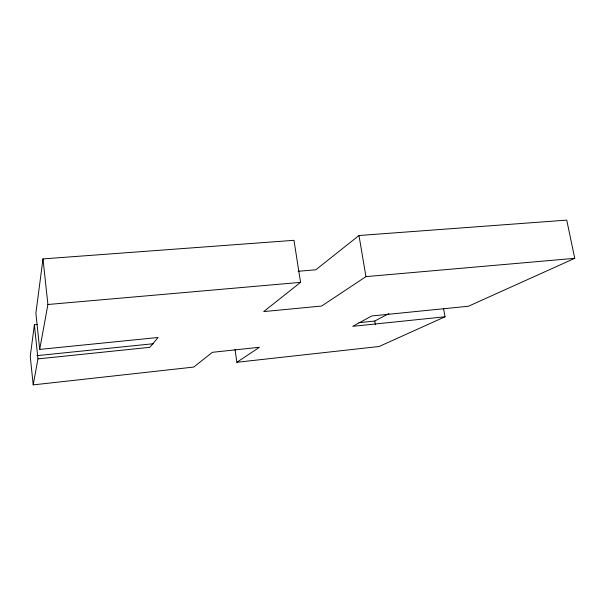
<?xml version="1.0" encoding="UTF-8"?>
<svg xmlns="http://www.w3.org/2000/svg" width="605" height="605" viewBox="0 0 605 605"><rect width="100%" height="100%" fill="white"/><g stroke="black" fill="none" stroke-linecap="round" stroke-linejoin="round"><path stroke-width="0.91" d="M37.185 324.499L34.379 324.764L30.25 356.337L33.207 384.878L193.736 367.069L212.34 352.314L259.477 347.27L236.85 362.282L235.012 349.38M298.174 271.274L315.833 269.792L358.992 235.504L566.734 220.122L574.75 258.327L365.949 276.629L321.626 306.039L263.697 311.59L300.556 282.361L293.977 240.321L42.985 258.902L35.884 313.254L39.696 349.41L158.124 337.484L149.806 347.323L37.956 358.894L33.207 384.878M39.696 349.41L47.908 304.504L42.985 258.902M358.825 322.677L374.782 321.036L388.909 313.617M443.556 308.648L445.046 316.778L379.093 346.499L236.85 362.282M574.75 258.327L468.444 306.236L371.765 315.969L352.723 326.329L445.046 316.778M36.829 355.664L153.428 343.716M47.908 304.504L300.556 282.361M374.782 321.036L375.395 324.673M358.992 235.504L365.949 276.629M34.379 324.764L37.956 358.894"/></g></svg>
